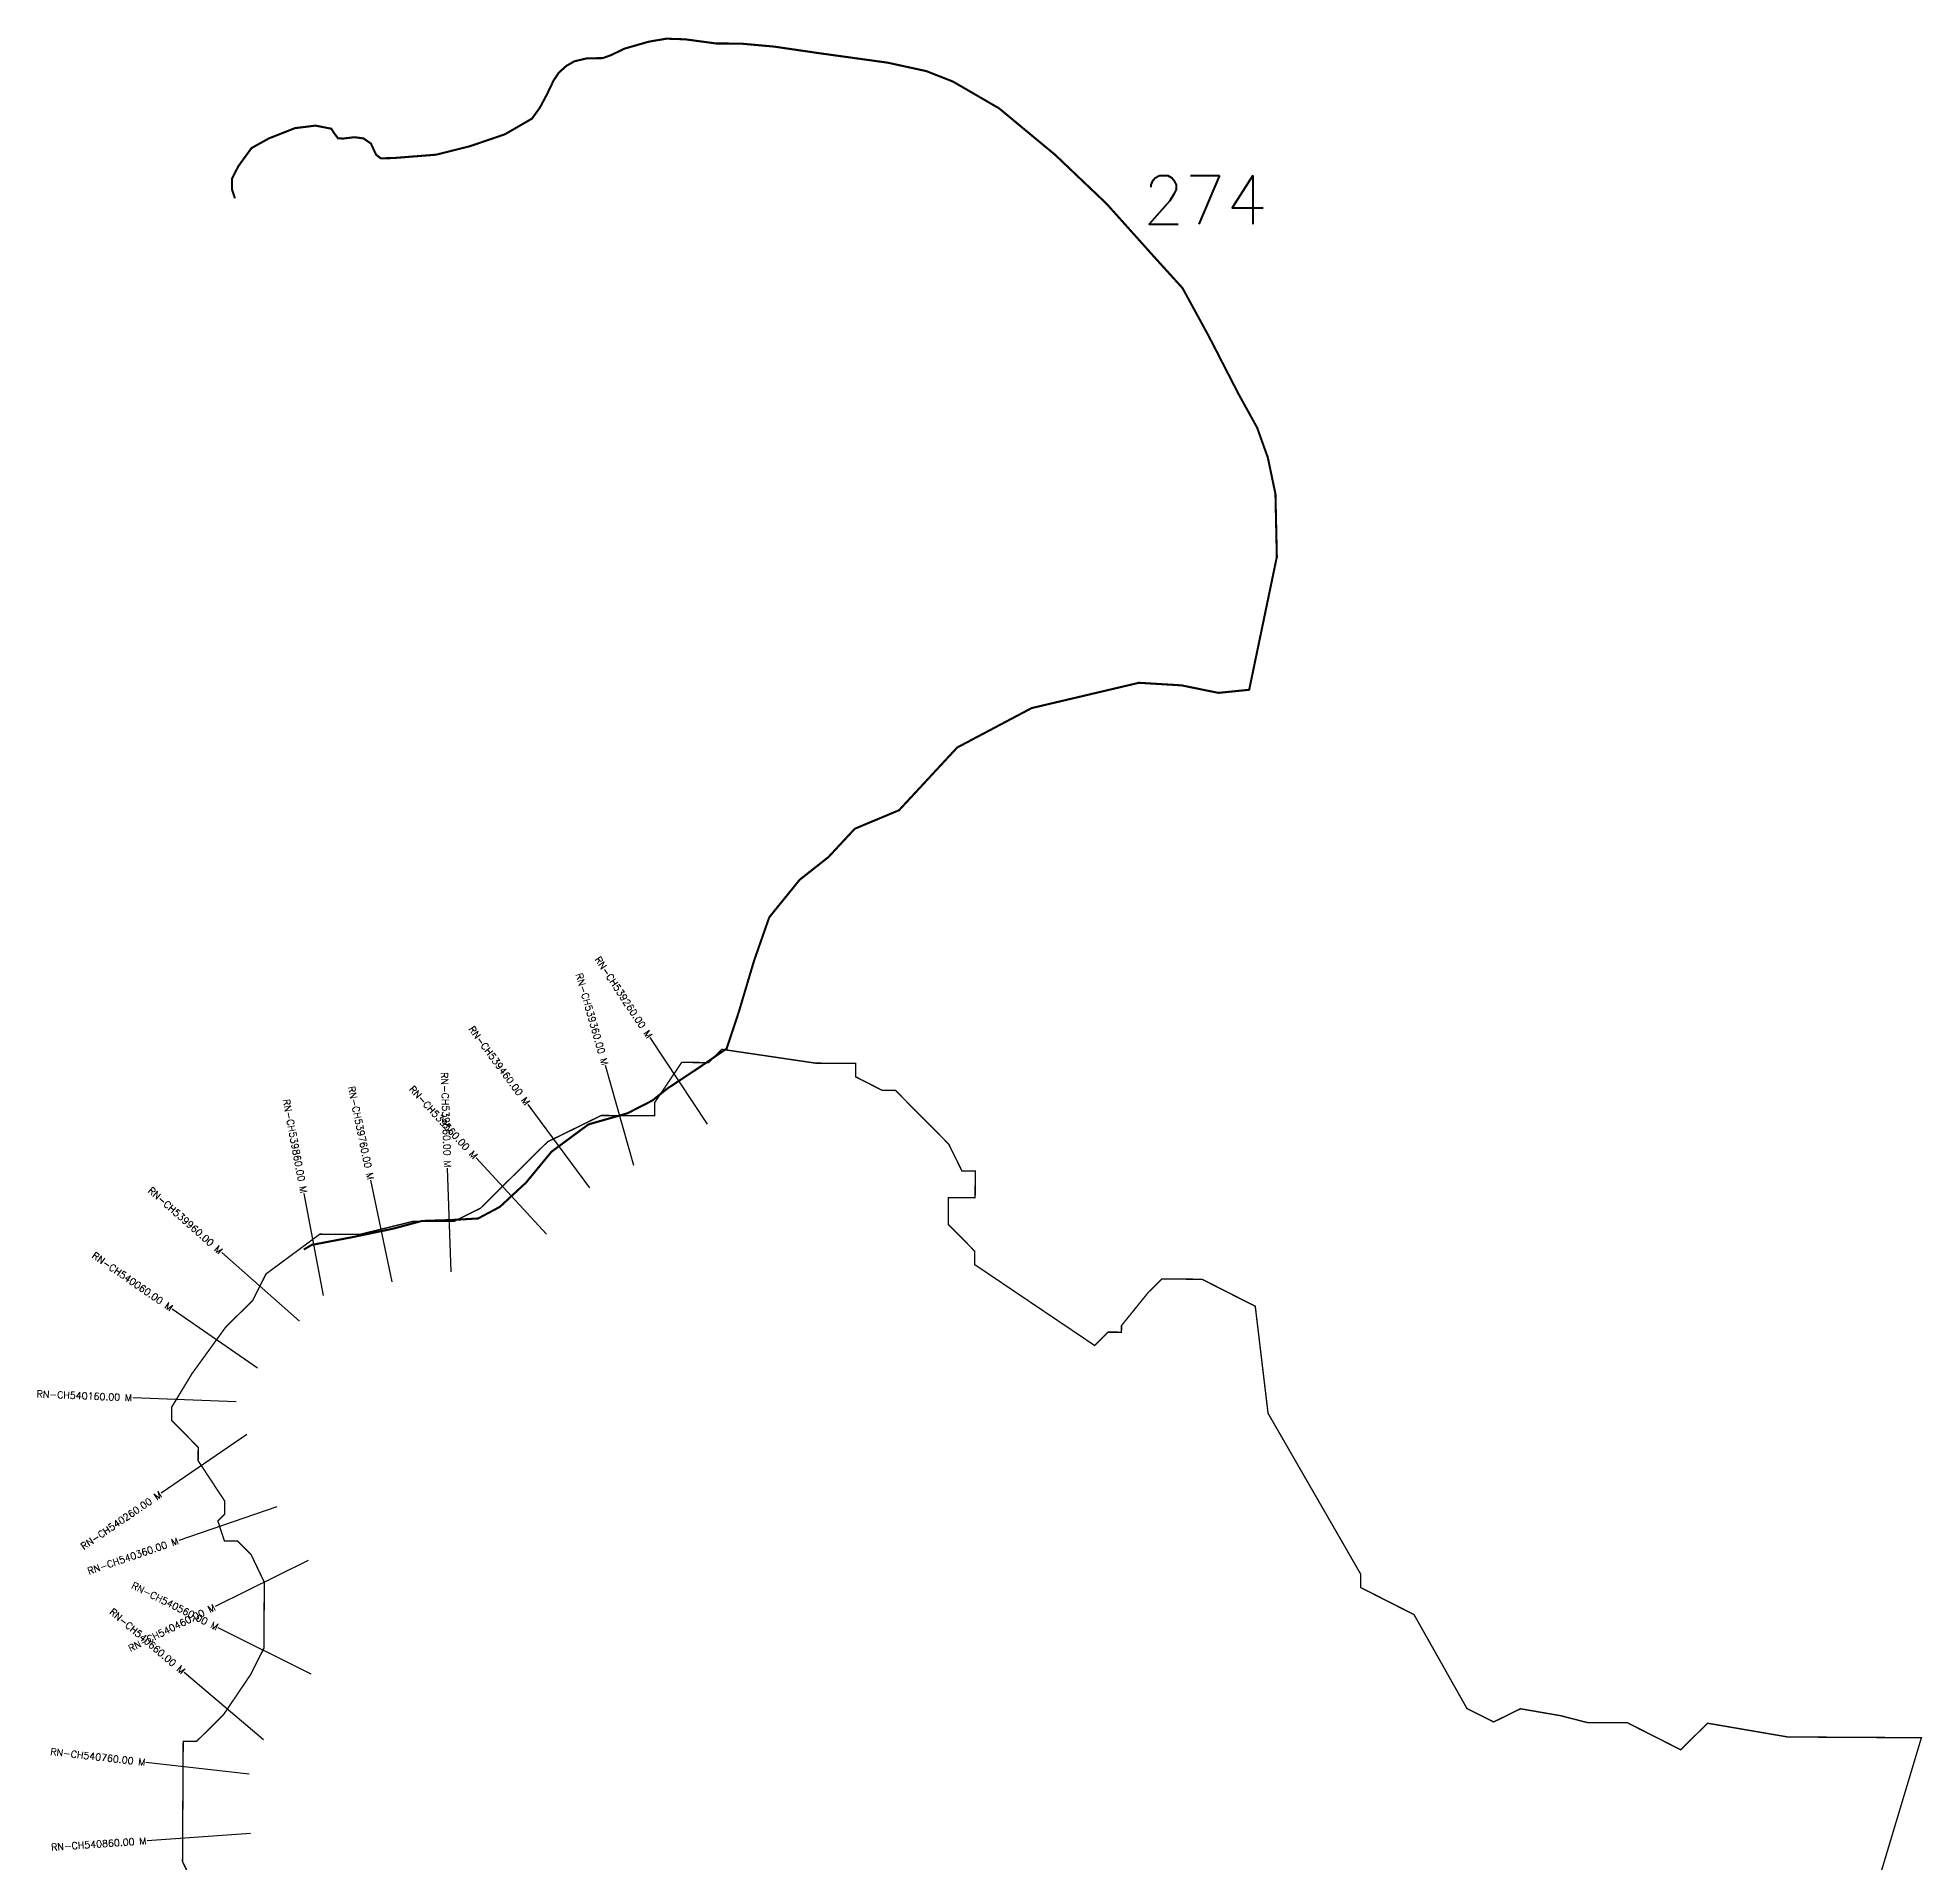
# Model space of a CAD drawing. Header units: metres. Extents: x 317234 to 320648, y 1863374 to 1869088.
# Drawn here: x 317234 to 319959, y 1866447 to 1869088 of the extents above; entities that cross this region are included whole.
import ezdxf
from ezdxf.enums import TextEntityAlignment as Align

# ---------------------------------------------------------------- set-up
doc = ezdxf.new("R2010")
doc.units = ezdxf.units.M
for name, color, linetype in [('CS', 134, 'Continuous'), ('CSMark', 6, 'Continuous'), ('NATURALLY PROTECTED', 3, 'Continuous')]:
    doc.layers.add(name, color=color, linetype=linetype)
doc.styles.get("Standard").update_dxf_attribs({"font": 'simplex.shx'})

msp = doc.modelspace()

# ---------------------------------------------------------------- linework, layer by layer
at = {"color": 6, "const_width": 2, "flags": 128}
for points in [[(318165, 1867606), (318203.7, 1867605.7), (318223.2, 1867624.9), (318358.4, 1867604.9), (318416.4, 1867604.5), (318416.4, 1867585.2), (318454.8, 1867565.6), (318474.1, 1867565.5), (318551.1, 1867487.8), (318570.2, 1867449), (318589.5, 1867448.9), (318589.3, 1867410.2), (318550.6, 1867410.4), (318550.4, 1867371.8), (318588.8, 1867332.9), (318588.7, 1867313.5), (318762.1, 1867196.5), (318781.5, 1867215.8), (318800.9, 1867215.7), (318801, 1867225.3), (318839.9, 1867273.5), (318859.4, 1867292.7), (318917.4, 1867292.3), (318994.4, 1867253.2), (319012.9, 1867098.4), (319146.9, 1866865.7), (319146.9, 1866846.3), (319224, 1866807.2), (319300.5, 1866671.4), (319339.1, 1866651.9), (319377.9, 1866671), (319435.8, 1866661), (319474.4, 1866651.1), (319532.4, 1866650.8), (319609.6, 1866611.7), (319648.5, 1866650.1), (319764.4, 1866630.2), (319957.7, 1866629.1), (319859.2, 1866300.9)], [(317462.2, 1866411.1), (317443.1, 1866449.9), (317444.1, 1866623.9), (317463.4, 1866623.8), (317502.3, 1866662.3), (317541.3, 1866720), (317560.8, 1866758.6), (317561.4, 1866853.9), (317542.3, 1866894), (317523, 1866913.5), (317503.7, 1866913.6), (317494.2, 1866942.7), (317503.9, 1866952.3), (317504, 1866971.6), (317465.7, 1867029.8), (317465.8, 1867049.2), (317427.4, 1867088.1), (317427.5, 1867107.4), (317456.7, 1867155.6), (317505.5, 1867223), (317544.4, 1867261.4), (317563.9, 1867300), (317641.6, 1867357.5), (317699.6, 1867357.2), (317777, 1867376.1), (317835.7, 1867376.1), (317873.8, 1867394.9), (317971, 1867491.1), (318048.6, 1867529.2), (318125.9, 1867528.8), (318126, 1867548.1), (318165, 1867606)]]:
    msp.add_lwpolyline(points, dxfattribs=at)
at = {"layer": 'CS'}
for p, q in [((318202.2, 1867516.6), (318119.5, 1867641.8)), ((318095.7, 1867457), (318054.6, 1867601.3)), ((318031.9, 1867424.4), (317942.8, 1867545)), ((317831.7, 1867303), (317826.5, 1867452.9)), ((317969.6, 1867357.4), (317867.9, 1867467.7)), ((317746.3, 1867288.6), (317715.6, 1867435.4)), ((317646.8, 1867268.8), (317618.9, 1867416.2)), ((317612.2, 1867231.5), (317499.8, 1867330.8)), ((317551.6, 1867163.7), (317428.3, 1867249.2)), ((317520.9, 1867114.9), (317371.1, 1867120.9)), ((317536.2, 1867067.6), (317412.3, 1866983)), ((317579.5, 1866963.2), (317437.6, 1866914.6)), ((317625, 1866885.3), (317490.4, 1866818.9)), ((317629, 1866720.9), (317494.9, 1866788)), ((317560, 1866626.2), (317445.7, 1866723.3)), ((317539.3, 1866576.5), (317390.3, 1866593.4)), ((317541.4, 1866490.4), (317391.8, 1866480.2))]:
    msp.add_line(p, q, dxfattribs=at)
at = {"layer": 'NATURALLY PROTECTED', "const_width": 3, "flags": 128}
msp.add_lwpolyline([(317518.9, 1868856), (317514.7, 1868868.7), (317514.7, 1868884.4), (317523.8, 1868902.3), (317542.9, 1868928.6), (317568.1, 1868942.6), (317605.7, 1868957.4), (317635.4, 1868961.1), (317658.2, 1868956.6), (317662.5, 1868950), (317667.9, 1868942.9), (317675, 1868942.3), (317691.9, 1868944.3), (317704.7, 1868942.6), (317715.5, 1868935.2), (317723, 1868919), (317729.8, 1868913.8), (317747.5, 1868914.1), (317809.7, 1868919), (317858.5, 1868931.2), (317909.3, 1868948.5), (317948.5, 1868971.2), (317959.9, 1868987.1), (317970.4, 1869006.8), (317979.8, 1869026.5), (317987.5, 1869037.9), (317998.4, 1869047.6), (318009.8, 1869054.1), (318028, 1869058.4), (318050.8, 1869058.7), (318062.8, 1869063), (318082.2, 1869072.4), (318117.4, 1869082.5), (318143, 1869086.8), (318170.1, 1869085.9), (318214.6, 1869079.9), (318250.4, 1869079.7), (318298.3, 1869075.4), (318364.7, 1869065.7), (318462.9, 1869052.1), (318518.7, 1869039.9), (318557.2, 1869024.8), (318624, 1868986), (318704.8, 1868919), (318779.2, 1868848.2), (318848.4, 1868771), (318889.3, 1868725.9), (318927.9, 1868655.1), (318970.4, 1868572.5), (318997.1, 1868524.2), (319012.6, 1868480.8), (319023.6, 1868428.2), (319025.6, 1868337.2), (318985.6, 1868145), (318941.1, 1868140.5), (318887.7, 1868151.4), (318826.2, 1868155.1), (318671, 1868118.5), (318563.4, 1868061.5), (318479.2, 1867970.7), (318415.3, 1867944), (318377.2, 1867903), (318335.5, 1867870.1), (318291.6, 1867815.9), (318269.6, 1867753), (318247.6, 1867679.1), (318230, 1867626), (318191.9, 1867599.7), (318144.3, 1867568.2), (318122.3, 1867550.7), (318086.5, 1867532.4), (318030.1, 1867516.3), (317976.7, 1867476.8), (317940, 1867432.2), (317902, 1867397), (317870.5, 1867380.2), (317831.7, 1867378), (317789.2, 1867376.6), (317748.2, 1867365.6), (317687.9, 1867353), (317630, 1867342), (317618.4, 1867335.3)], dxfattribs=at)

# ---------------------------------------------------------------- texts
at = {"insert": (318831.8, 1868888.7), "char_height": 70, "attachment_point": 1}
msp.add_mtext_dynamic_manual_height_columns('274', width=95.172, gutter_width=1, heights=[0], dxfattribs=at)
at = {"layer": 'CSMark'}
for s, rotation, p in [('RN-CH539260.00 M', 303.4681, (318119, 1867642.6)), ('RN-CH539360.00 M', 285.9348, (318054.3, 1867602.2)), ('RN-CH539460.00 M', 306.4728, (317942.2, 1867545.8)), ('RN-CH539660.00 M', 271.9738, (317826.5, 1867453.9)), ('RN-CH539760.00 M', 281.7982, (317715.4, 1867436.4)), ('RN-CH539560.00 M', 312.6897, (317867.2, 1867468.4)), ('RN-CH539860.00 M', 280.7435, (317618.7, 1867417.2)), ('RN-CH539960.00 M', 318.5252, (317499, 1867331.5)), ('RN-CH540060.00 M', 325.2865, (317427.5, 1867249.7)), ('RN-CH540160.00 M', 357.7081, (317370.1, 1867120.9)), ('RN-CH540260.00 M', 34.348, (317411.5, 1866982.4)), ('RN-CH540360.00 M', 18.8984, (317436.7, 1866914.3)), ('RN-CH540560.00 M', 333.4204, (317494, 1866788.5)), ('RN-CH540660.00 M', 319.6481, (317444.9, 1866724)), ('RN-CH540460.00 M', 26.2572, (317489.5, 1866818.5)), ('RN-CH540760.00 M', 353.5138, (317389.3, 1866593.5)), ('RN-CH540860.00 M', 3.9145, (317390.8, 1866480.1))]:
    msp.add_text(s, height=10, rotation=rotation, dxfattribs=at).set_placement(p, align=Align.MIDDLE_RIGHT)

doc.saveas('drawing.dxf')
